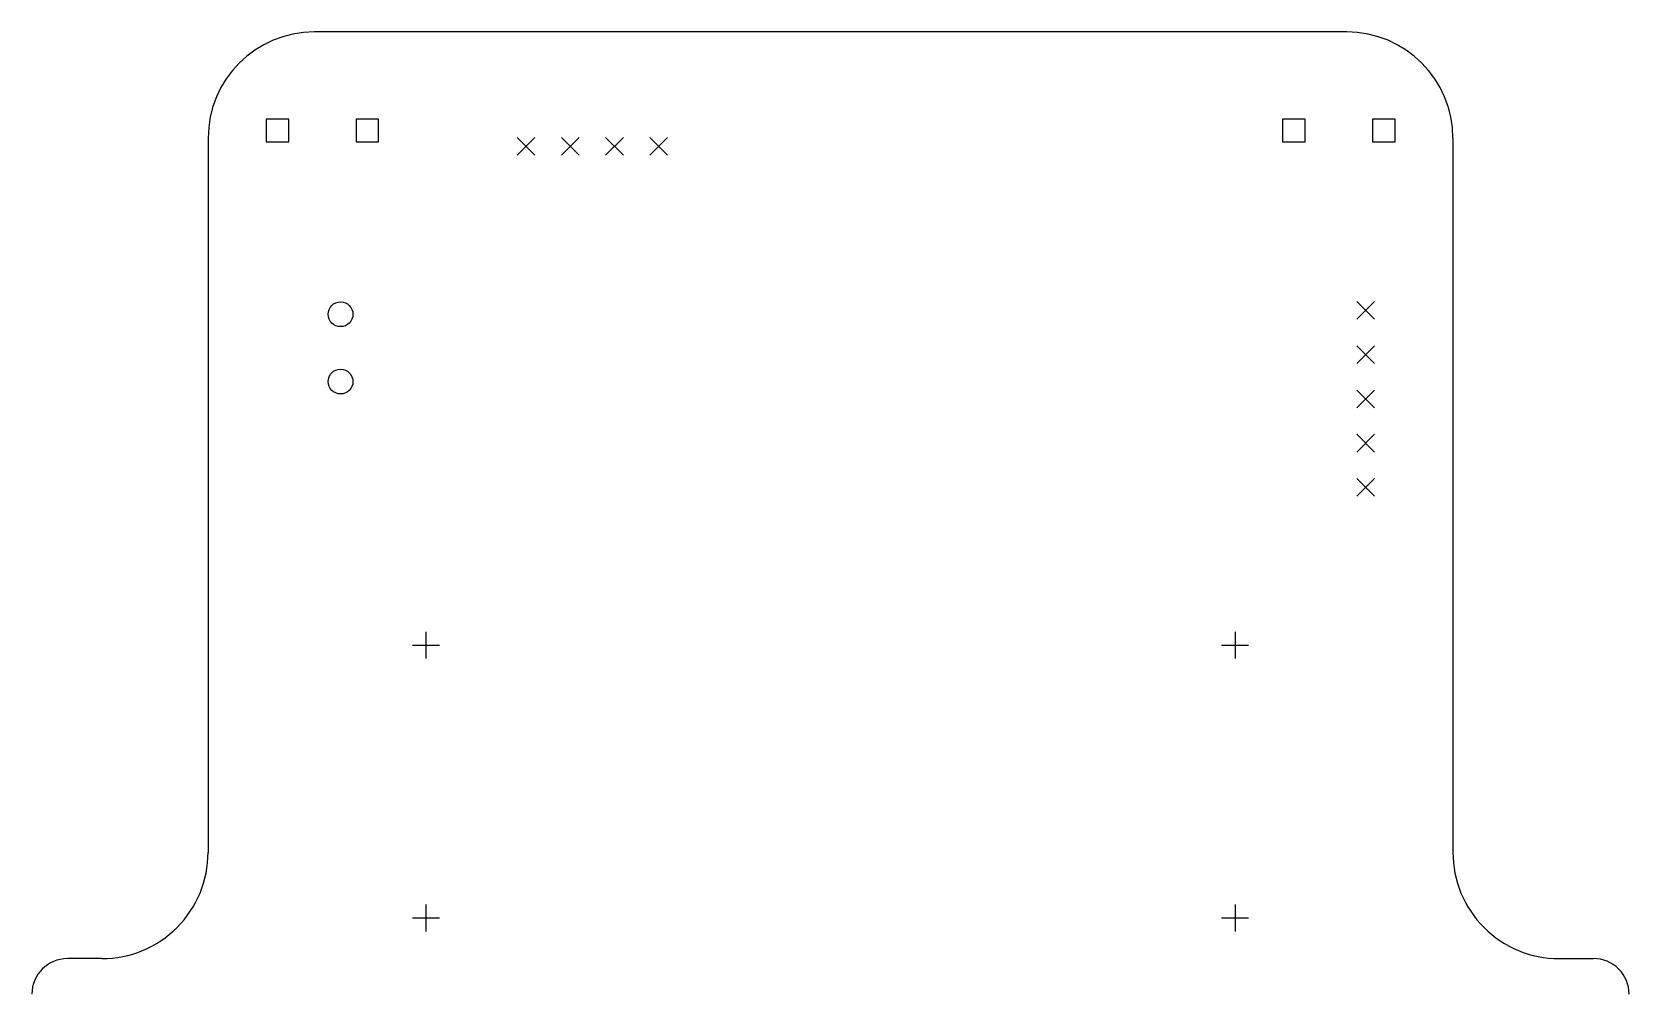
# Model space of a CAD drawing. Extents: x 156.4 to 205.7, y -130.5 to -75.7.
# Drawn here: x 157.38 to 202.49, y -102.87 to -75.71 of the extents above; entities that cross this region are included whole.
import ezdxf

# ---------------------------------------------------------------- set-up
doc = ezdxf.new("R2010")
doc.units = 0
doc.layers.add('BLACK', color=7, linetype='CONTINUOUS')

msp = doc.modelspace()

# ---------------------------------------------------------------- linework, layer by layer
at = {"layer": 'BLACK', "linetype": 'CONTINUOUS'}
for p, q in [((194.516, -75.706), (165.36, -75.706)), ((164.635, -78.166), (163.998, -78.166)), ((163.998, -78.166), (163.998, -78.803)), ((164.635, -78.803), (164.635, -78.166)), ((167.175, -78.166), (166.538, -78.166)), ((166.538, -78.166), (166.538, -78.803)), ((167.175, -78.803), (167.175, -78.166)), ((193.342, -78.166), (192.705, -78.166)), ((192.705, -78.166), (192.705, -78.803)), ((193.342, -78.803), (193.342, -78.166)), ((195.882, -78.166), (195.245, -78.166)), ((195.245, -78.166), (195.245, -78.803)), ((195.882, -78.803), (195.882, -78.166)), ((162.36, -78.706), (162.36, -98.868)), ((163.998, -78.803), (164.635, -78.803)), ((166.538, -78.803), (167.175, -78.803)), ((171.087, -78.685), (171.587, -79.185)), ((171.587, -78.685), (171.087, -79.185)), ((172.337, -78.685), (172.837, -79.185)), ((172.837, -78.685), (172.337, -79.185)), ((173.587, -78.685), (174.087, -79.185)), ((174.087, -78.685), (173.587, -79.185)), ((174.837, -78.685), (175.337, -79.185)), ((175.337, -78.685), (174.837, -79.185)), ((192.705, -78.803), (193.342, -78.803)), ((195.245, -78.803), (195.882, -78.803)), ((197.516, -78.706), (197.516, -98.868)), ((194.805, -83.315), (195.305, -83.815)), ((195.305, -83.315), (194.805, -83.815)), ((194.805, -84.565), (195.305, -85.065)), ((195.305, -84.565), (194.805, -85.065)), ((194.805, -85.815), (195.305, -86.315)), ((195.305, -85.815), (194.805, -86.315)), ((194.805, -87.065), (195.305, -87.565)), ((195.305, -87.065), (194.805, -87.565)), ((194.805, -88.315), (195.305, -88.815)), ((195.305, -88.315), (194.805, -88.815)), ((168.513, -92.637), (168.513, -93.399)), ((191.363, -92.637), (191.363, -93.399)), ((168.132, -93.018), (168.894, -93.018)), ((190.982, -93.018), (191.744, -93.018)), ((168.513, -100.337), (168.513, -101.099)), ((191.363, -100.337), (191.363, -101.099)), ((168.132, -100.718), (168.894, -100.718)), ((190.982, -100.718), (191.744, -100.718)), ((159.36, -101.868), (158.384, -101.868)), ((200.516, -101.868), (201.491, -101.868))]:
    msp.add_line(p, q, dxfattribs=at)
at = {"layer": 'BLACK'}
for centre in [(166.1, -83.676), (166.1, -85.576)]:
    msp.add_circle(centre, 0.35, dxfattribs=at)
for centre, radius, start, end in [((165.36, -78.706), 3, 89.9997, 179.999), ((194.516, -78.706), 3, 0.0009, 89.9997), ((159.36, -98.868), 3, -89.9997, 0.0009), ((200.516, -98.868), 3, -180.001, -89.9997), ((158.384, -102.868), 1, 90.0011, 179.997), ((201.491, -102.868), 1, 0.0028, 90.0029)]:
    msp.add_arc(centre, radius, start, end, dxfattribs=at)

doc.saveas('drawing.dxf')
